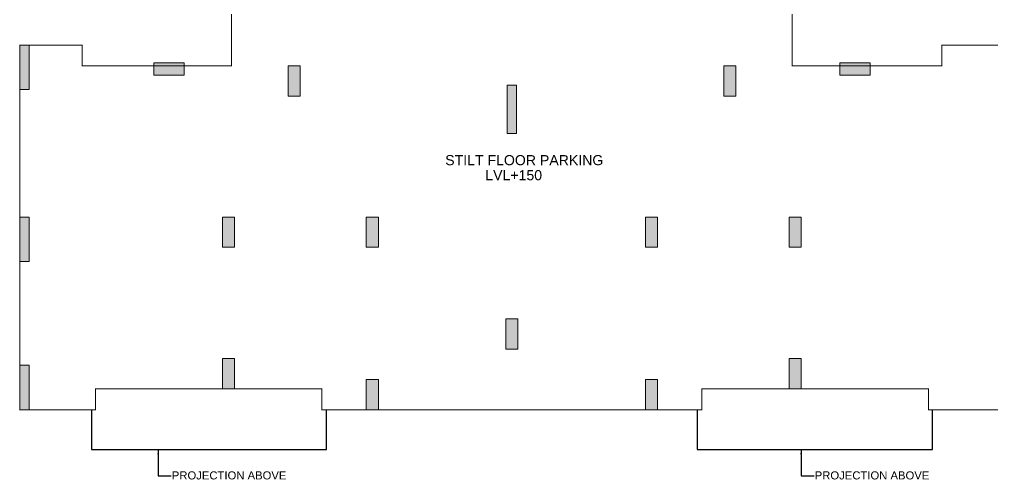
# Model space of a CAD drawing. Header units: millimetres. Extents: x 1123469 to 1752051, y -126924 to 196924.
# Drawn here: x 1253549 to 1277671, y 130397 to 141803 of the extents above; entities that cross this region are included whole.
import ezdxf

# ---------------------------------------------------------------- set-up
doc = ezdxf.new("R2010")
doc.units = ezdxf.units.MM
doc.header["$LTSCALE"] = 500
doc.header["$MEASUREMENT"] = 0
doc.linetypes.add('HIDDEN', pattern=[0.375, 0.25, -0.125])
for name, color, linetype in [('COLUMN', 1, 'Continuous'), ('Cornice', 252, 'Continuous'), ('TEXT-RM NAME', 6, 'Continuous')]:
    doc.layers.add(name, color=color, linetype=linetype)
doc.styles.add('D50', font='arial.ttf', dxfattribs={"width": 0.8})
doc.styles.get("Standard").update_dxf_attribs({"font": 'arial.ttf'})
doc.dimstyles.new('INNER DIM', dxfattribs={"dimtxt": 200, "dimasz": 120, "dimexe": 25, "dimexo": 25, "dimgap": 12, "dimtad": 1, "dimdec": 0, "dimrnd": 5, "dimzin": 0, "dimdsep": 46, "dimtxsty": 'D50', "dimcen": 0.09, "dimdle": 25, "dimclrt": 6, "dimadec": 0, "dimazin": 0, "dimtfac": 1, "dimtdec": 0, "dimtofl": 0, "dimtmove": 1, "dimatfit": 3, "dimfxl": 75, "dimtolj": 1, "dimtzin": 0, "dimarcsym": 0})

msp = doc.modelspace()

# ---------------------------------------------------------------- hatches: boundary and pattern name
at = {"layer": 'COLUMN', "lineweight": 20, "true_color": 0x969696}
for points in [[(1253791.4, 141168.7), (1253561.4, 141168.7), (1253561.4, 140068.7), (1253791.4, 140068.7)], [(1257628.9, 140723.7), (1257628.9, 140423.7), (1256878.9, 140423.7), (1256878.9, 140723.7)], [(1260506.3, 139903.7), (1260206.3, 139903.7), (1260206.3, 140653.7), (1260506.3, 140653.7)], [(1271006.5, 139903.7), (1271306.5, 139903.7), (1271306.5, 140653.7), (1271006.5, 140653.7)], [(1273883.9, 140723.7), (1273883.9, 140423.7), (1274633.9, 140423.7), (1274633.9, 140723.7)], [(1265641.4, 140173.7), (1265871.4, 140173.7), (1265871.4, 138973.7), (1265641.4, 138973.7)], [(1265871.4, 140173.7), (1265641.4, 140173.7), (1265641.4, 138973.7), (1265871.4, 138973.7)], [(1253791.4, 136903.7), (1253561.4, 136903.7), (1253561.4, 135803.7), (1253791.4, 135803.7)], [(1258581.4, 136903.7), (1258881.4, 136903.7), (1258881.4, 136153.7), (1258581.4, 136153.7)], [(1262146.4, 136903.7), (1262446.4, 136903.7), (1262446.4, 136153.7), (1262146.4, 136153.7)], [(1269366.4, 136903.7), (1269066.4, 136903.7), (1269066.4, 136153.7), (1269366.4, 136153.7)], [(1272931.4, 136903.7), (1272631.4, 136903.7), (1272631.4, 136153.7), (1272931.4, 136153.7)], [(1265906.4, 134378.7), (1265606.4, 134378.7), (1265606.4, 133628.7), (1265906.4, 133628.7)], [(1265606.4, 134378.7), (1265906.4, 134378.7), (1265906.4, 133628.7), (1265606.4, 133628.7)], [(1253791.4, 133228.7), (1253561.4, 133228.7), (1253561.4, 132128.7), (1253791.4, 132128.7)], [(1258581.4, 133393.7), (1258881.4, 133393.7), (1258881.4, 132643.7), (1258581.4, 132643.7)], [(1272931.4, 133393.7), (1272631.4, 133393.7), (1272631.4, 132643.7), (1272931.4, 132643.7)], [(1262146.4, 132878.7), (1262446.4, 132878.7), (1262446.4, 132128.7), (1262146.4, 132128.7)], [(1269366.4, 132878.7), (1269066.4, 132878.7), (1269066.4, 132128.7), (1269366.4, 132128.7)]]:
    msp.add_hatch(color=252, dxfattribs=at).paths.add_polyline_path(points)

# ---------------------------------------------------------------- linework, layer by layer
at = {"color": 6, "linetype": 'Continuous', "const_width": 25}
for points in [[(1277951.4, 132128.7), (1276081.4, 132128.7), (1276081.4, 132643.7), (1270466.4, 132643.7), (1270466.4, 132128.7), (1261046.4, 132128.7), (1261046.4, 132643.7), (1255431.4, 132643.7), (1255431.4, 132128.7), (1253561.4, 132128.7), (1253561.4, 141168.7), (1255101.3, 141168.7), (1255101.3, 140653.7), (1258806.4, 140653.7), (1258806.4, 144783.8)], [(1272706.4, 142589), (1272706.4, 140653.7), (1276411.5, 140653.7), (1276411.5, 141168.7), (1277951.4, 141168.7)]]:
    msp.add_lwpolyline(points, dxfattribs=at)
at = {"layer": 'COLUMN', "lineweight": 20}
for points in [[(1253791.4, 141168.7), (1253561.4, 141168.7), (1253561.4, 140068.7), (1253791.4, 140068.7)], [(1257628.9, 140723.7), (1257628.9, 140423.7), (1256878.9, 140423.7), (1256878.9, 140723.7)], [(1260506.3, 139903.7), (1260206.3, 139903.7), (1260206.3, 140653.7), (1260506.3, 140653.7)], [(1271006.5, 139903.7), (1271306.5, 139903.7), (1271306.5, 140653.7), (1271006.5, 140653.7)], [(1273883.9, 140723.7), (1273883.9, 140423.7), (1274633.9, 140423.7), (1274633.9, 140723.7)], [(1265641.4, 140173.7), (1265871.4, 140173.7), (1265871.4, 138973.7), (1265641.4, 138973.7)], [(1265871.4, 140173.7), (1265641.4, 140173.7), (1265641.4, 138973.7), (1265871.4, 138973.7)], [(1253791.4, 136903.7), (1253561.4, 136903.7), (1253561.4, 135803.7), (1253791.4, 135803.7)], [(1258581.4, 136903.7), (1258881.4, 136903.7), (1258881.4, 136153.7), (1258581.4, 136153.7)], [(1262146.4, 136903.7), (1262446.4, 136903.7), (1262446.4, 136153.7), (1262146.4, 136153.7)], [(1269366.4, 136903.7), (1269066.4, 136903.7), (1269066.4, 136153.7), (1269366.4, 136153.7)], [(1272931.4, 136903.7), (1272631.4, 136903.7), (1272631.4, 136153.7), (1272931.4, 136153.7)], [(1265906.4, 134378.7), (1265606.4, 134378.7), (1265606.4, 133628.7), (1265906.4, 133628.7)], [(1265606.4, 134378.7), (1265906.4, 134378.7), (1265906.4, 133628.7), (1265606.4, 133628.7)], [(1253791.4, 133228.7), (1253561.4, 133228.7), (1253561.4, 132128.7), (1253791.4, 132128.7)], [(1258581.4, 133393.7), (1258881.4, 133393.7), (1258881.4, 132643.7), (1258581.4, 132643.7)], [(1272931.4, 133393.7), (1272631.4, 133393.7), (1272631.4, 132643.7), (1272931.4, 132643.7)], [(1262146.4, 132878.7), (1262446.4, 132878.7), (1262446.4, 132128.7), (1262146.4, 132128.7)], [(1269366.4, 132878.7), (1269066.4, 132878.7), (1269066.4, 132128.7), (1269366.4, 132128.7)]]:
    msp.add_lwpolyline(points, close=True, dxfattribs=at)
at = {"layer": 'Cornice', "linetype": 'HIDDEN', "ltscale": 300}
for points in [[(1255331.4, 132128.7), (1255331.4, 131143.7), (1261161.4, 131143.7), (1261161.4, 132128.7)], [(1270351.4, 132128.7), (1270351.4, 131143.7), (1276181.4, 131143.7), (1276181.4, 132128.7)]]:
    msp.add_lwpolyline(points, dxfattribs=at)

# ---------------------------------------------------------------- texts
at = {"layer": 'TEXT-RM NAME', "attachment_point": 1}
for s, insert, char_height, width in [('STILT FLOOR PARKING', (1264103.2, 138440), 250, 5857.821), ('LVL+150', (1265096.7, 138066.9), 250, 2928.91), ('PROJECTION ABOVE', (1257326, 130599.4), 200, 2928.91), ('PROJECTION ABOVE', (1273263.8, 130599.4), 200, 2928.91)]:
    msp.add_mtext(s, dxfattribs=dict(at, insert=insert, char_height=char_height, width=width))

# ---------------------------------------------------------------- leaders
at = {"layer": 'TEXT-RM NAME'}
for points in [[(1256987.3, 131143.7), (1256987.3, 130492.3), (1257313.5, 130492.3)], [(1272925.1, 131143.7), (1272925.1, 130492.3), (1273251.2, 130492.3)]]:
    msp.add_leader(points, dimstyle='INNER DIM', override={"dimtad": 0}, dxfattribs=at)

doc.saveas('drawing.dxf')
